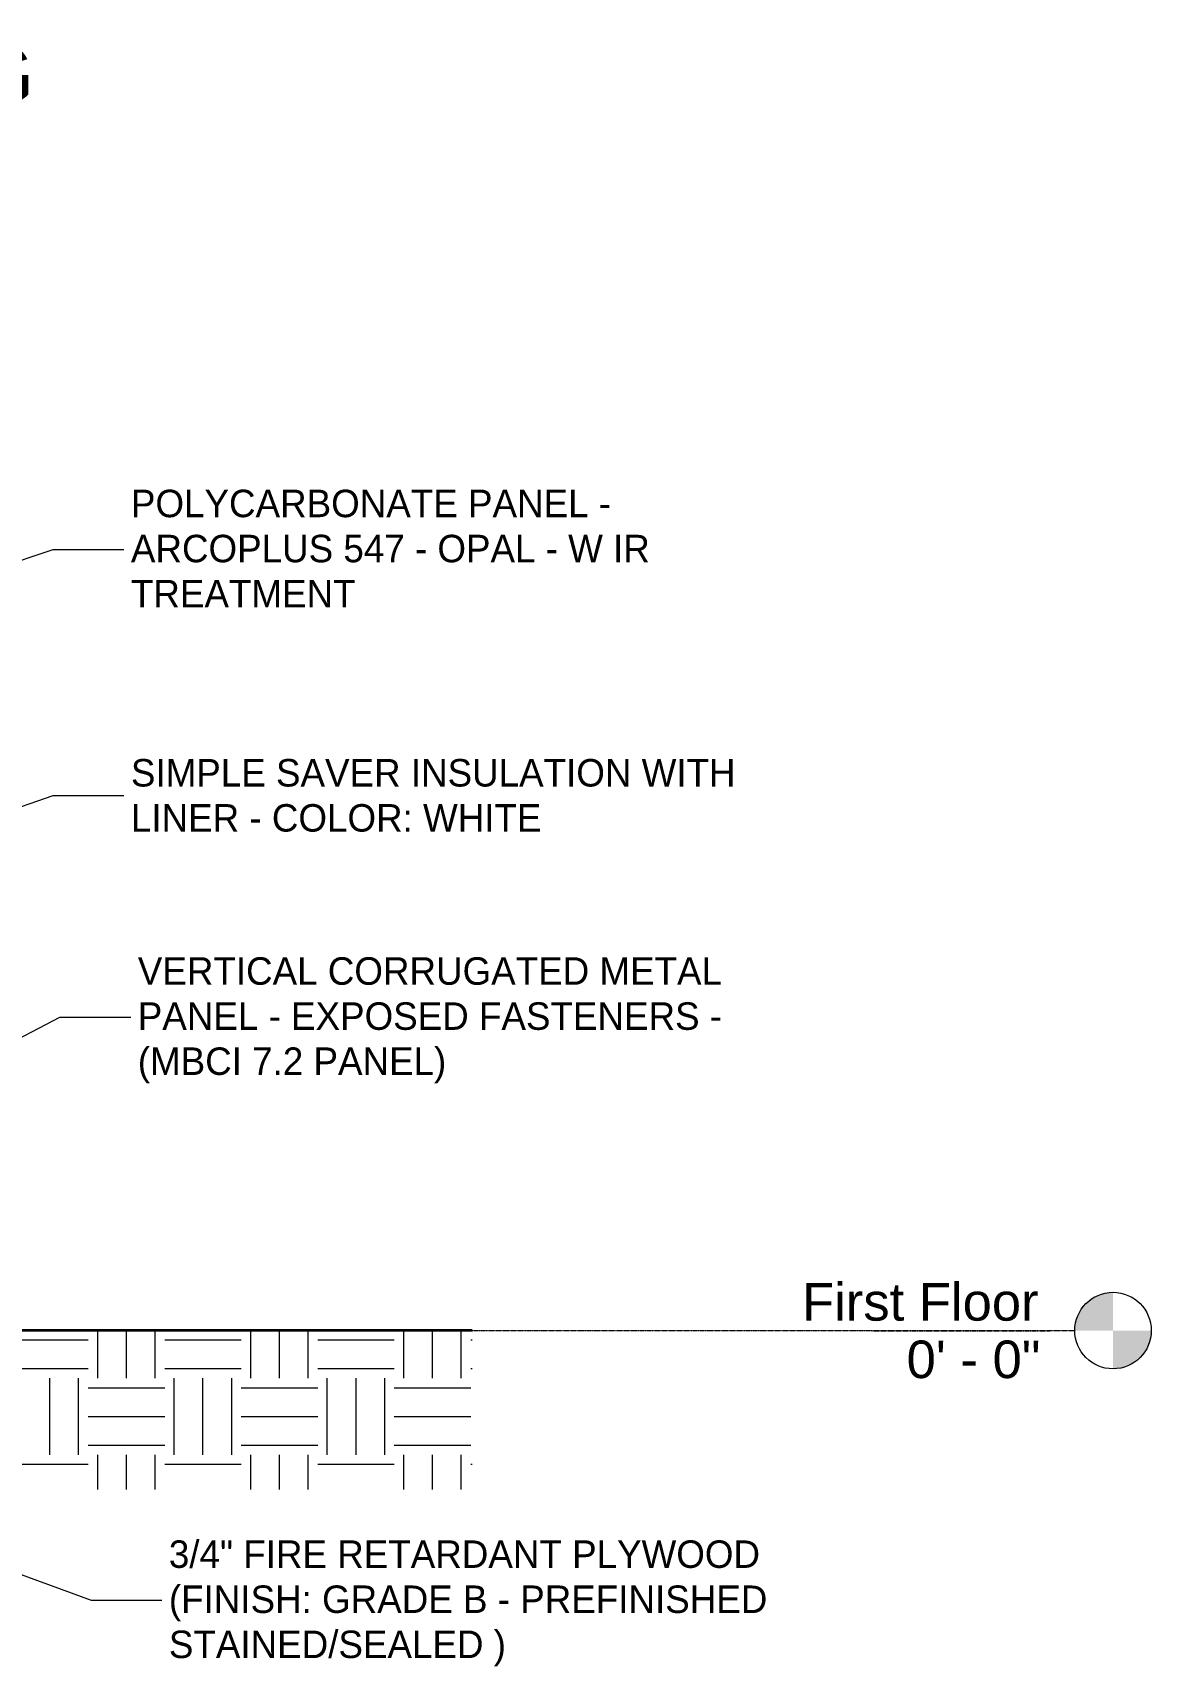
# Model space of a CAD drawing. Header units: inches. Extents: x -23445 to -52, y -314 to 853.
# Drawn here: x -7001 to -6299, y -211 to 814 of the extents above; entities that cross this region are included whole.
import ezdxf

# ---------------------------------------------------------------- set-up
doc = ezdxf.new("R2010")
doc.units = ezdxf.units.IN
doc.header["$MEASUREMENT"] = 0
doc.linetypes.add('Grid Line 1_2_', pattern=[0.875, 0.5, -0.125, 0.125, -0.125])
for name, color, linetype, lineweight in [('A-ANNO-IDEN', 131, 'Continuous', 9), ('A-FLOR-LEVL', 51, 'Continuous', 9), ('C-TOPO', 7, 'Continuous', 9), ('S-GRID-IDEN', 1, 'Continuous', 9)]:
    doc.layers.add(name, color=color, linetype=linetype, lineweight=lineweight)
doc.styles.add('Arial', font='arial.ttf', dxfattribs={"height": 23.60479})
doc.styles.add('Arial_1', font='arial.ttf', dxfattribs={"height": 35.407186})
doc.styles.add('Century Gothic', font='GOTHIC.TTF', dxfattribs={"height": 17.245342})

# ---------------------------------------------------------------- blocks, each defined once
blk = doc.blocks.new('Level - Level Head - Circle-15001-Building Section - North_South looking West _ Fitness Center')
at = {"layer": 'A-FLOR-LEVL'}
h = blk.add_hatch(color=256, dxfattribs=at)
edge = h.paths.add_edge_path(flags=0)
edge.add_line((-20153.1, 0), (-20177.1, 0))
edge.add_arc((-20153.1, 0), 24, 90, 180, ccw=False)
edge.add_line((-20153.1, 24), (-20153.1, 0))
h = blk.add_hatch(color=256, dxfattribs=at)
edge = h.paths.add_edge_path(flags=0)
edge.add_line((-20153.1, -24), (-20153.1, 0))
edge.add_line((-20153.1, 0), (-20129.1, 0))
edge.add_arc((-20153.1, 0), 24, 270, 360, ccw=False)
blk.add_circle((-20153.1, 0), 24, dxfattribs=at)

msp = doc.modelspace()

# ---------------------------------------------------------------- hatches: boundary and pattern name
at = {"layer": 'C-TOPO'}
h = msp.add_hatch(dxfattribs=at)
h.set_pattern_fill('FP_46', color=256, style=0, pattern_type=2)
h.set_pattern_definition([(0, (-21606.15, 72.08), (48, 48), [48, -48]), (0, (-21606.15, 90.08), (48, 48), [48, -48]), (0, (-21606.15, 108.08), (48, 48), [48, -48]), (90, (-21600.15, 114.08), (-48, 48), [48, -48]), (90, (-21582.15, 114.08), (-48, 48), [48, -48]), (90, (-21564.15, 114.08), (-48, 48), [48, -48])])
h.paths.add_polyline_path([(-6827.47569, -99.61925), (-6725.24649, -99.61925), (-6725.24649, 0), (-7292.45495, 0), (-7292.45495, -36), (-7289.45495, -36), (-7289.45495, -48), (-7295.09979, -48), (-7295.09979, -99.61925), (-6830.39763, -99.61925)], flags=0)

# ---------------------------------------------------------------- linework, layer by layer
at = {"layer": 'A-ANNO-IDEN', "color": 153}
for p, q in [((-7354.90689, 366.87194), (-6988.1456, 490.08185)), ((-6988.1456, 490.08185), (-6939.30327, 490.08185)), ((-7361.47808, 207.52045), (-6988.1456, 335.65876)), ((-6988.1456, 335.65876), (-6939.30327, 335.65876)), ((-7141.6314, 114.05008), (-6983.8331, 196.70633)), ((-6983.8331, 196.70633), (-6934.99077, 196.70633)), ((-7632.62357, 75.59797), (-6964.3331, -169.17906)), ((-6964.3331, -169.17906), (-6915.49077, -169.17906))]:
    msp.add_line(p, q, dxfattribs=at)
at = {"layer": 'C-TOPO', "lineweight": 35}
for p, q in [((-6985.81661, 0), (-7086.19506, 0)), ((-6830.39763, 0), (-6985.81661, 0)), ((-6813.19351, 0), (-6830.39763, 0)), ((-6725.24649, 0), (-6813.19351, 0))]:
    msp.add_line(p, q, dxfattribs=at)
at = {"layer": 'C-TOPO'}
for p, q in [((-6985.81621, 0), (-7086.19462, 0)), ((-6830.39775, 0), (-6985.81621, 0)), ((-6830.39775, 0), (-6813.19316, 0)), ((-6725.24649, 0), (-6813.19316, 0))]:
    msp.add_line(p, q, dxfattribs=at)

# ---------------------------------------------------------------- block references
at = {"layer": 'A-FLOR-LEVL'}
msp.add_blockref('Level - Level Head - Circle-15001-Building Section - North_South looking West _ Fitness Center', (13829.84786, 0), dxfattribs=at)

# ---------------------------------------------------------------- texts
at = {"layer": 'A-FLOR-LEVL', "insert": (-6369.94005, 29.83731), "char_height": 23.6047904, "width": 176.256, "attachment_point": 3, "line_spacing_factor": 0.938532, "style": 'Arial', "bg_fill": 3, "box_fill_scale": 1.25, "bg_fill_color": 0, "bg_fill_transparency": 0}
msp.add_mtext('First Floor', dxfattribs=at)
at = {"layer": 'S-GRID-IDEN', "insert": (-7061.71418, 805.53081), "char_height": 35.407186, "width": 147.312, "attachment_point": 2, "line_spacing_factor": 0.938532, "style": 'Arial_1', "bg_fill": 3, "box_fill_scale": 1.25, "bg_fill_color": 0, "bg_fill_transparency": 0}
msp.add_mtext('3-9.G', dxfattribs=at)

# ---------------------------------------------------------------- next in the draw order: texts
at = {"layer": 'A-ANNO-IDEN', "char_height": 17.2453416, "attachment_point": 1, "line_spacing_factor": 0.984117, "style": 'Century Gothic', "bg_fill": 3, "box_fill_scale": 1.25, "bg_fill_color": 0, "bg_fill_transparency": 0}
for s, insert, width in [('POLYCARBONATE PANEL -\\PARCOPLUS 547 - OPAL - W IR\\PTREATMENT', (-6939.30327, 527.61291), 387.936), ('SIMPLE SAVER INSULATION WITH\\PLINER - COLOR: WHITE', (-6939.30327, 358.61839), 426.6), ('VERTICAL CORRUGATED METAL\\PPANEL - EXPOSED FASTENERS -\\P(MBCI 7.2 PANEL)', (-6934.99077, 234.23738), 425.736), ('3/4" FIRE RETARDANT PLYWOOD\\P(FINISH: GRADE B - PREFINISHED\\PSTAINED/SEALED )', (-6915.49077, -131.64801), 430.272)]:
    msp.add_mtext(s, dxfattribs=dict(at, insert=insert, width=width))
at = {"layer": 'A-FLOR-LEVL', "insert": (-6368.76411, -6.22526), "char_height": 23.60479, "width": 99.936, "attachment_point": 3, "line_spacing_factor": 0.938532, "style": 'Arial', "bg_fill": 3, "box_fill_scale": 1.25, "bg_fill_color": 0, "bg_fill_transparency": 0}
msp.add_mtext('0\' - 0"', dxfattribs=at)

# ---------------------------------------------------------------- next in the draw order: linework, layer by layer
at = {"layer": 'A-FLOR-LEVL', "linetype": 'Grid Line 1_2_'}
msp.add_line((-9397.52325, 0), (-6347.23966, 0), dxfattribs=at)

doc.saveas('drawing.dxf')
